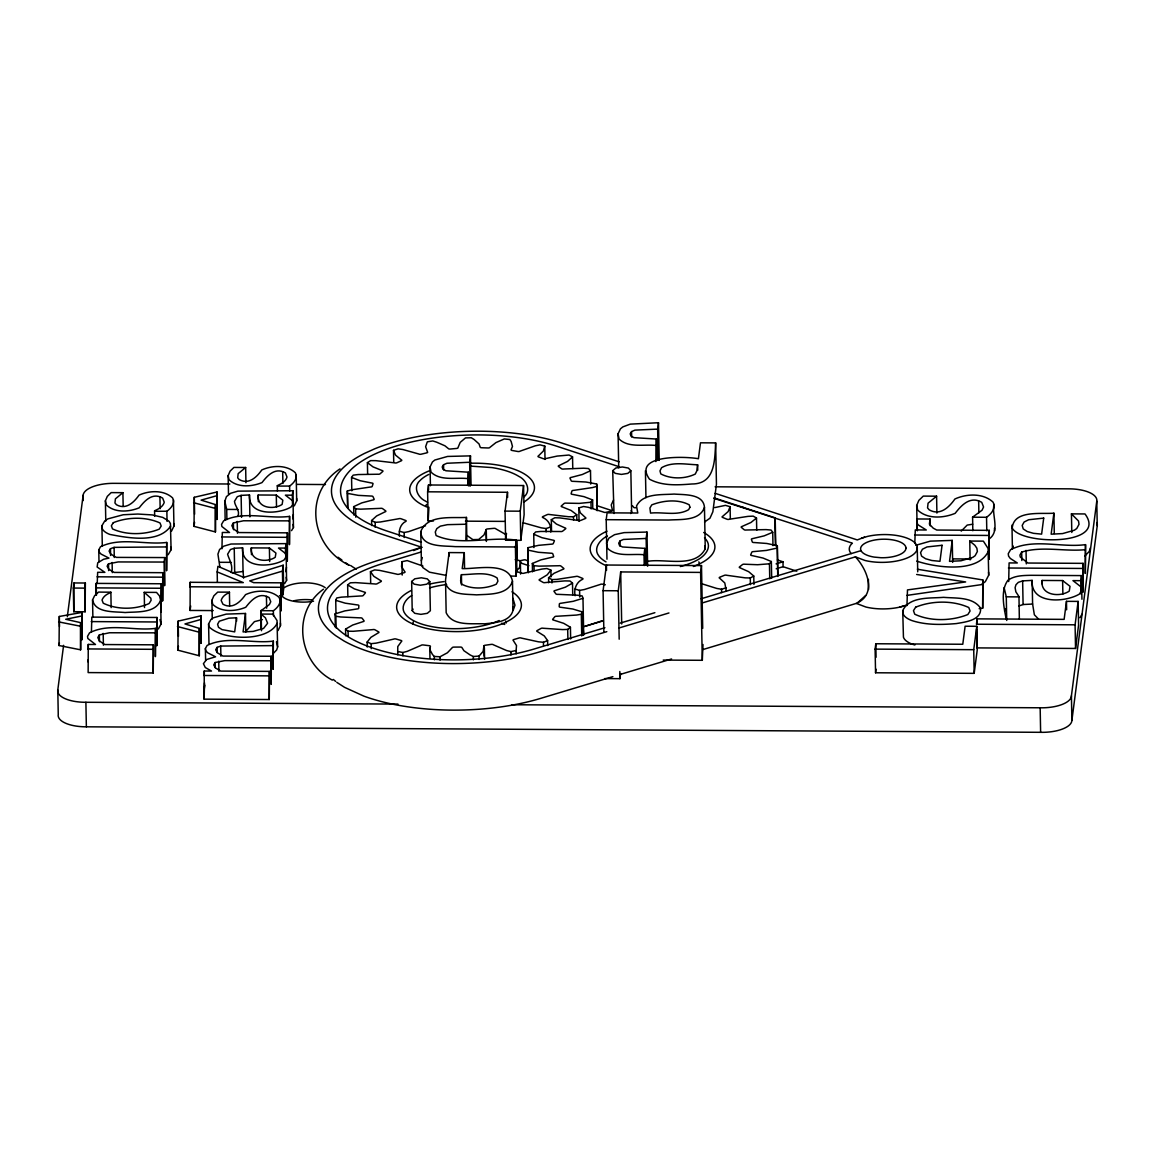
<?xml version="1.0" encoding="UTF-8"?>
<svg xmlns="http://www.w3.org/2000/svg" width="1155" height="1155" viewBox="0 0 1155 1155"><rect width="100%" height="100%" fill="white"/><g stroke="black" fill="none" stroke-linecap="round" stroke-linejoin="round"><path stroke-width="1.5" d="M528.182 571.783L527.878 547.701L538.62 545.333L551.282 544.178A1.776 0.722 -1.1 0 0 553.274 543.529L554.357 541.016A1.776 0.722 -1.1 0 0 553.028 540.165L541.94 537.681L533.726 534.216L535.617 531.95L540.641 531.444L560.262 531.517A1.776 0.722 -1.1 0 0 562.629 531.141L565.546 528.86A1.776 0.722 -1.1 0 0 564.925 527.878L556.407 524.067L551.31 519.707L554.804 517.758L559.901 517.902L578.265 520.457A1.776 0.722 -1.1 0 0 580.777 520.385L585.239 518.566A1.776 0.722 -1.1 0 0 585.412 517.541L580.286 512.791L578.799 507.94L583.549 506.511L588.242 507.29L603.545 512.084A1.776 0.722 -1.1 0 0 605.956 512.329L611.515 511.131A1.776 0.722 -1.1 0 0 612.468 510.164L611.24 504.952L613.507 500.101M777.734 576.432L777.301 545.68L766.776 543.471L754.215 542.532A1.776 0.722 -1.1 0 1 752.28 541.897L751.429 539.414A1.776 0.722 -1.1 0 1 752.858 538.548L764.177 535.862L772.724 532.282L771.049 530.044L766.068 529.611L746.419 530.001A1.776 0.722 -1.1 0 1 744.08 529.654L741.394 527.431A1.776 0.722 -1.1 0 1 742.102 526.435L750.981 522.479L756.496 518.032L753.19 516.141L748.065 516.372L729.44 519.23A1.776 0.722 -1.1 0 1 726.928 519.201L722.64 517.44A1.776 0.722 -1.1 0 1 722.568 516.415L728.155 511.593L730.09 506.713L725.47 505.356L714.584 507.623M505.789 534.52L495.87 528.86A1.776 0.722 -1.1 0 0 493.734 528.355L487.655 528.918A1.776 0.722 -1.1 0 0 486.14 529.77L483.959 534.982L478.661 539.472L472.886 539.63L466.952 535.458M81.471 616.048L65.705 619.268L80.605 622.646L80.605 649.817L59.049 645.53L59.309 616.467L81.933 612.439L81.918 639.697L81.933 612.439M59.049 645.53L59.41 642.83M715.104 486.804L1068.664 488.839A29.294 11.969 -1.1 0 1 1096.774 501.155L1097.25 525.684L1071.898 720.345A28.471 11.622 -1.1 0 1 1040.626 732.313L86.365 726.813A29.019 11.853 -1.1 0 1 58.255 714.483L57.793 689.954L63.597 645.313M67.322 616.741L83.131 495.307A29.207 11.925 -1.1 0 1 114.403 483.339L229.859 484.003M73.328 588.054L73.992 582.957L85.355 583.015L85.152 611.775L73.776 611.717L73.328 588.054L84.69 588.126L85.355 583.015M73.776 611.717L73.992 582.957M80.605 649.817L80.605 622.646M154.943 632.839L109.48 632.767L99.344 634.918L97.8 637.574L99.532 641.039L104.759 644.548L153.37 644.822L153.24 672.961L88.141 672.585L88.271 644.447L95.49 644.49L87.823 638.47L87.52 636.347L89.556 632.853C109.552 622.487 134.182 631.28 155.521 628.363L155.391 656.502L155.521 628.363M91.433 631.727L91.823 617.102L156.936 617.477L156.806 645.616L156.936 617.477M95.764 594.637L96.212 583.39L161.325 583.766L161.195 611.905L161.325 583.766M97.208 583.564L97.655 572.317L104.888 572.36L97.136 567.004L97.742 562.788L103.647 559.251L108.96 558.11L101.077 554.097L99.2 552.076L98.767 549.881L100.485 546.763C120.669 536.858 145.227 545.16 166.71 542.446L166.58 570.584L166.71 542.446M122.906 492.68L115.413 498.83L114.951 503.002L116.438 504.721C125.982 510.178 133.937 502.382 139.048 495.134C149.298 490.456 163.822 489.778 172.571 497.892C175.589 503.031 170.926 508.417 166.869 511.246C142.238 511.275 161.642 512.098 164.241 502.194L162.624 498.079C152.576 492.174 144.794 500.577 139.25 507.781C129.057 512.011 114.807 513.094 106.246 504.879L105.394 500.808L107.314 496.361L111.183 492.608L122.906 492.68L123.166 506.193M92.876 616.813L92.544 599.921L94.623 595.691L98.594 592.067C121.881 592.544 105.581 590.537 102.044 600.037L103.243 603.199C117.002 609.84 135.149 609.811 149.096 603.545L151.117 600.326L150.843 598.189L144.231 592.342L156.531 592.414L159.506 595.908L160.632 600.311L161.079 623.96L158.365 628.984M153.24 672.961L153.37 644.822M162.768 572.692L162.638 600.831L162.768 572.692L114.157 572.418L108.902 569.285L107.083 566.21L108.512 563.842L118.171 561.936L164.154 562.052L164.732 557.576L116.294 557.389L110.736 554.068L109.061 551.094L110.476 548.712L114.085 547.369L166.118 546.936M200.465 619.6L184.973 623.931L199.324 628.407L199.295 655.766L177.913 650.193L178.159 621.13L200.956 615.817L200.927 643.263L200.956 615.817M216.591 495.784L201.1 500.115L215.451 504.591L215.422 531.935L194.04 526.377L194.285 497.3L217.082 491.987L217.039 519.432L217.082 491.987M177.913 650.193L178.433 646.136M194.04 526.377L194.56 522.305M213.213 610.576L190.084 610.446L190.214 582.293L243.315 582.611L217.183 571.898L217.905 566.325L243.705 577.428L283.206 565.214L283.668 588.877L282.888 594.767L279.452 595.792M190.084 610.446L190.676 605.956M199.295 655.766L199.324 628.407M215.422 531.935L215.451 504.591M272.739 645.616L220.706 646.064L217.097 647.392L215.667 649.774L217.357 652.763L222.901 656.069L271.353 656.257L270.775 660.747L224.792 660.617L215.119 662.522L213.704 664.905L215.523 667.965L220.764 671.098L269.389 671.387L269.259 699.526L204.146 699.15L204.276 671.012L211.509 671.055L205.287 667.518L203.424 663.692L206.586 659.519L215.581 656.791L207.698 652.792L205.821 650.756L205.388 648.576L207.106 645.457C227.275 635.539 251.848 643.84 273.316 641.126L273.186 669.265L273.316 641.126M221.962 548.784L222.309 532.469L229.542 532.513L221.861 526.492L221.558 524.37L223.594 520.862C243.59 510.51 268.234 519.302 289.573 516.372L289.443 544.525L289.573 516.372M204.146 699.15L204.507 682.836M231.159 572.49C233.252 565.344 229.397 560.348 227.593 554.227L230.408 549.578L234.234 548.264L242.593 547.831C241.063 569.213 271.728 567.365 284.188 559.872L286.122 556.753L285.704 553.635L278.499 548.048L285.444 548.091L286.021 543.63L231.014 544.019L223.796 546.156L219.566 549.52L217.92 554.14L219.926 567.365M237.973 516.227C240.168 510.207 235.014 506.699 234.479 501.328L237.295 496.693L241.121 495.38L249.48 494.946C247.95 516.314 278.615 514.48 291.089 506.973L293.009 503.869L292.59 500.75L285.386 495.149L292.331 495.192L292.908 490.731L237.901 491.135L230.682 493.257L226.452 496.621L224.806 501.256L225.167 519.837M212.26 618.892L211.899 600.311L213.834 595.85L217.703 592.111C240.356 592.313 223.868 590.768 221.168 600.456L222.944 604.209C232.487 609.681 240.442 601.885 245.553 594.637C255.804 589.96 270.328 589.281 279.077 597.395C282.094 602.535 277.431 607.905 273.374 610.735L261.073 610.663L261.218 629.258M245.654 467.486L238.161 473.637L237.699 477.824L239.186 479.527C248.729 484.999 256.684 477.203 261.795 469.955C272.046 465.277 286.555 464.599 295.305 472.713C298.337 477.852 293.673 483.223 289.602 486.053C264.986 486.096 284.39 486.905 286.989 477.015L285.372 472.9C275.323 466.995 267.541 475.398 261.997 482.588C251.804 486.818 237.54 487.915 228.993 479.7L228.141 475.629L230.062 471.168L233.931 467.429L245.654 467.486L245.943 482.689M236.515 617.781L234.682 631.886L222.034 629.619L218.512 627.309L217.588 624.263L219.277 621.231L228.834 618.17L236.515 617.781L236.587 621.159M208.983 644.23L208.593 623.945L210.917 619.571L213.386 617.795L226.236 614.114L245.481 613.464L243.084 631.929L253.176 631.41L263.542 628.436L267.599 623.267L265.39 617.781L260.929 614.056L272.869 614.128L277.041 620.582L277.619 646.93L276.68 649.933L272.667 654.091M261.073 610.663L269.389 604.541L270.761 601.697L269.129 597.583C259.081 591.678 251.299 600.08 245.755 607.27C235.562 611.5 221.312 612.598 212.765 604.383L211.899 600.311M269.259 699.526L269.389 671.387M280.91 582.827L280.781 610.966L280.91 582.827L253.696 582.669L249.725 580.878L282.441 571.104L283.206 565.214M287.422 532.845L287.292 560.984L287.422 532.845L238.811 532.556L233.584 529.062L231.837 525.597L233.382 522.926L243.517 520.775L288.981 520.862M285.891 571.739L286.469 567.278M292.778 518.84L293.356 514.379M427.61 491.813L428.491 484.985L523.562 485.533L524.125 514.668L520.79 540.323L505.616 540.237L505.053 511.102L507.507 492.275L427.61 491.813L428.173 520.948L433.486 520.977M428.173 520.948L428.924 507.262M449.107 552.581L445.527 580.099L446.162 612.699C452.5 626.559 472.092 623.195 484.609 623.83C494.643 622.689 509.904 622.198 513.037 610.316L512.488 581.182C508.373 561.157 476.322 569.198 462.202 568.606L464.281 552.668L449.107 552.581L449.18 556.003M467.66 485.432L468.353 472.193L445.946 470.778L442.971 469.175L442.192 466.967L443.549 464.743L446.927 463.256L469.652 462.26L470.475 455.879L447.577 456.442L434.843 460.036L432.432 461.957L430.064 466.909L430.425 485.75M465.855 539.674L466.447 517.411C451.562 518.306 427.451 514.264 420.767 531.589L421.445 564.448L422.846 567.596L429.487 572.187L445.902 575.334M461.423 574.67L460.628 580.748L461.321 583.925C471.471 589.642 485.822 588.949 496.318 584.17L497.906 581.167L497.126 577.976C486.746 571.234 473.117 574.627 461.423 574.67L461.61 584.95M505.616 540.237L506.511 533.393M510.654 576.085L515.982 576.114L515.419 546.979L516.299 540.15C490.355 536.137 460.556 546.416 436.099 535.559L435.276 532.022L436.792 528.629L440.344 526.146L447.476 524.659L465.552 524.24M520.79 540.323L520.226 511.189L523.562 485.533M515.982 576.114L516.863 569.285L516.299 540.15M606.967 559.222L606.202 519.678L607.097 512.849L637.791 513.022L636.521 506.006C643.032 492.94 661.757 495.004 674.072 494.066C684.15 494.889 703.482 493.531 704.463 507.392L705.257 548.74C695.368 568.534 665.266 558.399 648.143 561.258M603.877 631.944L603.083 590.681L606.418 565.026L701.489 565.575L702.702 628.363M619.181 639.206L618.243 590.768L620.697 571.942L700.609 572.404L701.489 565.575M604.772 678.577L619.932 678.664L620.61 673.538M655.838 461.581L656.372 439.044L633.965 437.644L630.991 436.041L630.211 433.832L631.568 431.595L634.947 430.122L657.657 429.111L658.494 422.73L630.284 424.13L622.863 426.888L620.452 428.808L618.069 433.76L618.734 467.847M644.014 554.761L644.851 548.38L622.444 546.965L619.47 545.362L618.69 543.153L620.047 540.93L623.426 539.443L646.15 538.447L646.973 532.065L624.075 532.628L614.576 534.664L608.93 538.129L606.563 543.081L607.544 548.351C616.958 557.446 632.146 553.476 644.014 554.761L644.23 565.546M697.62 464.801L696.826 470.894L695.267 474.055C685.002 479.08 670.94 479.282 660.79 473.897L659.981 470.879L661.584 467.703C672.369 461.394 685.767 464.44 697.62 464.801L697.721 470.201M715.652 442.899C714.656 460.614 715.147 484.075 691.859 483.988C677.768 485.086 662.335 486.125 649.5 479.195C631.626 453.944 687.239 456.47 698.414 458.752L700.479 442.813L715.652 442.899L716.447 484.248L712.866 511.766L709.979 518.191L704.55 522.031M663.23 660.082L702.298 660.299L703.005 644.504M875.115 649.124L875.808 643.754L962.779 644.259L965.118 626.227L976.784 626.299L977.231 649.947L974.185 673.351L875.562 672.773L875.115 649.124L973.737 649.688L976.784 626.299M875.562 672.773L876.024 669.193M906.949 605.567L907.483 589.916L965.652 581.947L916.637 574.468M914.789 543.471L915.294 529.914L926.281 529.986L918.413 525.063L916.81 523.013L917.113 518.97L930.093 519.043L930.223 525.799M930.093 519.043L929.385 524.11L933.211 528.153L936.748 530.044L989.272 530.347L989.07 559.092L989.272 530.347M936.59 496.188L928.071 503.176L927.552 507.926L929.241 509.875C940.083 516.083 949.121 507.218 954.925 498.989C966.576 493.661 983.078 492.896 993.026 502.107C996.447 507.955 991.149 514.076 986.543 517.281L972.553 517.195L982.024 510.236L983.569 507.002L981.721 502.324C970.301 495.625 961.451 505.168 955.156 513.34C943.577 518.147 927.378 519.389 917.662 510.048L916.695 505.428L918.875 500.36L923.278 496.101L936.59 496.188L936.907 513.08M915.771 545.304L930.367 541.132L952.24 540.396L949.511 561.373L960.989 560.781L972.77 557.389L975.123 555.699L977.375 551.527L976.87 548.221L974.863 545.29L969.781 541.06L983.367 541.132L988.103 548.481L988.694 575.19L985.359 581.6L981.909 584.185M977.159 618.863L976.451 624.234L1075.088 624.812L1078.135 601.409L1066.469 601.336L1064.13 619.369L977.159 618.863L977.26 623.945M979.166 608.685L982.674 608.165L982.818 579.94L917.388 569.242M982.674 608.165L982.818 579.94M1008.69 581.528L1009.095 562.918L1017.31 562.961L1010.279 558.428L1008.589 556.133L1008.243 553.721L1010.553 549.737C1033.277 537.97 1061.286 547.961 1085.527 544.64L1085.31 573.385L1085.527 544.64M1019.345 618.849L1018.97 596.586L1015.851 591.793L1015.101 587.65L1015.967 584.748L1018.306 582.365L1022.637 580.878L1032.151 580.388C1030.404 604.671 1065.257 602.578 1079.42 594.06L1081.6 590.523L1081.138 586.985L1072.952 580.619L1080.835 580.676L1081.484 575.594L1030.881 575.306C1023.085 575.479 1014.523 575.537 1007.911 580.272C1000.187 590.797 1003.926 606.981 1006.178 619.123M1053.894 513.195L1051.151 534.188L1062.629 533.581L1074.41 530.203L1076.763 528.499L1079.015 524.327L1078.525 521.035L1071.436 513.874L1085.007 513.946C1108.468 545.882 1021.323 545.276 1012.242 528.095C1013.599 509.831 1041.002 514.249 1053.894 513.195L1054.284 533.48M1083.087 563.351L1082.87 592.096L1083.087 563.351L1027.849 563.034L1020.298 557.042L1019.923 555.107L1021.684 552.09C1041.882 545.882 1064.058 551.657 1084.863 549.737M976.553 629.302L976.913 647.897L1075.536 648.46L1078.582 625.072L1078.135 601.409M1071.898 720.345L1071.421 695.801L1096.774 501.155M399.486 536.281C398.547 530.694 400.337 524.067 405.752 521.439A1.776 0.722 -1.1 0 0 405.564 520.429L401.059 518.768A1.776 0.722 -1.1 0 0 398.547 518.783L380.255 522.002L375.158 522.334L371.607 520.515L376.602 515.967L385.019 511.853A1.776 0.722 -1.1 0 0 385.611 510.842L382.637 508.676A1.776 0.722 -1.1 0 0 380.255 508.373L360.649 509.167L355.625 508.835L353.661 506.641L361.789 502.887L372.805 500A1.776 0.722 -1.1 0 0 374.119 499.104L372.978 496.636A1.776 0.722 -1.1 0 0 370.972 496.044L358.281 495.365L347.482 493.373L347.309 491.005L351.64 489.807L370.307 487.035A1.776 0.722 -1.1 0 0 372.228 486.327L373.007 483.815A1.776 0.722 -1.1 0 0 371.578 482.992L360.172 480.725L351.553 477.448L353.17 475.153L358.137 474.546L377.786 474.229A1.776 0.722 -1.1 0 0 380.111 473.795L382.753 471.471A1.776 0.722 -1.1 0 0 382.016 470.504L373.036 466.88L367.406 462.621L370.668 460.614L375.794 460.657L394.476 462.837A1.776 0.722 -1.1 0 0 396.988 462.722L401.233 460.816A1.776 0.722 -1.1 0 0 401.276 459.791L395.573 455.157L393.509 450.349L398.1 448.833L402.878 449.526L418.774 453.987A1.776 0.722 -1.1 0 0 421.214 454.189L426.643 452.89A1.776 0.722 -1.1 0 0 427.466 451.894L425.618 446.725L427.307 441.831L432.764 440.95L436.734 442.221L444.935 445.801L448.284 448.515A1.776 0.722 -1.1 0 0 450.436 449.021L456.499 448.458A1.776 0.722 -1.1 0 0 458.015 447.62L460.195 442.394L465.494 437.904L471.283 437.745L474.055 439.463L479.051 443.953L480.119 446.999A1.776 0.722 -1.1 0 0 481.765 447.75L487.886 447.967A1.776 0.722 -1.1 0 0 489.951 447.346L495.943 442.596L504.316 438.943L509.875 439.521L511.174 441.528L512.474 446.48L511.174 449.54A1.776 0.722 -1.1 0 0 512.141 450.479L517.729 451.475A1.776 0.722 -1.1 0 0 520.14 451.129L535.314 445.801L539.977 444.848L544.77 446.104L545.016 459.459M544.77 446.104L543.399 450.999L538.403 455.936A1.776 0.722 -1.1 0 0 538.605 456.947L543.095 458.607A1.776 0.722 -1.1 0 0 545.622 458.593L557.158 456.081L569.011 455.041L572.548 456.86L572.765 468.555M515.245 559.699L520.342 560.738L520.602 562.832L519.389 567.827L516.588 570.743A1.776 0.722 -1.1 0 0 517.065 571.754L521.988 573.198A1.776 0.722 -1.1 0 0 524.5 573.053L541.897 569.069L546.907 568.52L550.921 570.151L547.152 574.887L539.833 579.319A1.776 0.722 -1.1 0 0 539.5 580.344L543.038 582.365A1.776 0.722 -1.1 0 0 545.492 582.553L564.867 580.907L569.978 581.008L572.505 583.102L565.387 587.173L555.151 590.523A1.776 0.722 -1.1 0 0 554.082 591.476L555.873 593.858A1.776 0.722 -1.1 0 0 558.038 594.349L577.471 595.215L582.192 595.966L582.986 598.29L573.227 601.307L561.07 603.242A1.776 0.722 -1.1 0 0 559.352 604.022L559.222 606.548A1.776 0.722 -1.1 0 0 560.882 607.299L572.866 609.032L582.337 611.905L581.326 614.243L576.533 615.066L556.999 616.25A1.776 0.722 -1.1 0 0 554.79 616.784L552.769 619.196A1.776 0.722 -1.1 0 0 553.765 620.134L563.683 623.325L570.426 627.281L567.697 629.403L562.572 629.591L543.341 628.262A1.776 0.722 -1.1 0 0 540.872 628.493L537.147 630.572A1.776 0.722 -1.1 0 0 537.364 631.583L544.279 635.914L547.614 640.577L543.442 642.281L538.475 641.819L521.439 638.109A1.776 0.722 -1.1 0 0 518.942 638.008L513.86 639.538A1.776 0.722 -1.1 0 0 513.311 640.549L516.516 645.587L516.112 650.51L510.914 651.622L506.612 650.539L493.416 644.808A1.776 0.722 -1.1 0 0 491.135 644.403L485.216 645.241A1.776 0.722 -1.1 0 0 483.931 646.136L483.137 651.406L479.036 656.083L473.305 656.502L470.085 654.928L463.906 650.698L462.029 647.738A1.776 0.722 -1.1 0 0 460.195 647.06L454.016 647.103A1.776 0.722 -1.1 0 0 452.125 647.811L447.389 652.777L440.012 656.776L434.309 656.444L432.475 654.524L429.877 649.673L430.353 646.583A1.776 0.722 -1.1 0 0 429.14 645.688L423.293 644.966A1.776 0.722 -1.1 0 0 420.983 645.4L407.239 651.348L402.835 652.503L397.724 651.463L397.782 646.555L401.478 641.458A1.776 0.722 -1.1 0 0 401.016 640.462L396.078 639.018A1.776 0.722 -1.1 0 0 393.581 639.148L376.169 643.133L371.159 643.682L367.146 642.05L370.914 637.329L378.248 632.882A1.776 0.722 -1.1 0 0 378.566 631.857L375.029 629.836A1.776 0.722 -1.1 0 0 372.574 629.648L353.199 631.294L348.088 631.193L345.562 629.114L352.679 625.028L362.915 621.679A1.776 0.722 -1.1 0 0 363.998 620.74L362.194 618.344A1.776 0.722 -1.1 0 0 360.028 617.853L340.61 616.987L335.874 616.25L335.08 613.911L344.854 610.894L356.996 608.959A1.776 0.722 -1.1 0 0 358.729 608.18L358.844 605.653A1.776 0.722 -1.1 0 0 357.184 604.902L345.215 603.17L335.73 600.297L336.74 597.958L341.534 597.135L361.067 595.951A1.776 0.722 -1.1 0 0 363.276 595.417L365.298 593.006A1.776 0.722 -1.1 0 0 364.316 592.082L354.383 588.891L347.641 584.921L350.369 582.799L355.495 582.611L374.725 583.939A1.776 0.722 -1.1 0 0 377.194 583.708L380.933 581.644A1.776 0.722 -1.1 0 0 380.702 580.619L373.787 576.287L370.466 571.624L374.639 569.92L379.591 570.382L396.641 574.107A1.776 0.722 -1.1 0 0 399.139 574.194L404.207 572.663A1.776 0.722 -1.1 0 0 404.77 571.653L401.55 566.614L401.954 561.705L407.166 560.579L422.932 566.051M575.118 595.72C573.689 589.339 576.331 582.048 582.495 579.334A1.776 0.722 -1.1 0 0 582.423 578.309L578.135 576.547A1.776 0.722 -1.1 0 0 575.623 576.518L557.013 579.377L551.888 579.608L548.582 577.717L554.082 573.27L562.976 569.314A1.776 0.722 -1.1 0 0 563.683 568.318L560.984 566.094A1.776 0.722 -1.1 0 0 558.645 565.748L539.01 566.138L534.029 565.705L532.34 563.481L540.887 559.886L552.22 557.201A1.776 0.722 -1.1 0 0 553.635 556.335L552.797 553.851A1.776 0.722 -1.1 0 0 550.863 553.216L538.288 552.278L527.763 550.069M173.438 499.927L173.943 526.074L171.546 531.069M296.185 474.748L296.691 500.895L294.294 505.876M279.943 599.431L280.463 625.577L278.052 630.558M994.007 504.432C991.567 515.173 1000.23 530.881 989.402 538.764M421.315 560.724L422.282 557.533M512.488 581.182C507.839 595.374 488.666 594.031 476.582 594.868C466.187 594.002 450.161 595.417 445.599 583.564M704.463 507.392C699.584 521.237 680.613 519.201 668.817 520.039L606.202 519.678M277.171 623.267C267.801 642.296 221.948 640.462 208.838 626.573L208.593 623.945M988.247 551.527C977.419 573.472 935.94 567.596 916.752 561.099M1090.349 547.99L1089.281 551.411L1084.704 556.133M1013.267 546.113L1012.415 548.769L1011.968 525.106M160.632 600.311C155.261 613.536 136.81 611.587 125.087 612.54C114.576 611.385 95.331 613.377 92.544 599.921M701.764 603.098L855.407 556.854C867.275 569.559 877.295 594.204 856.303 603.401L702.659 649.63M102.304 545.997L101.914 525.713L104.802 520.876L107.877 518.869L123.21 514.755L137.864 514.033L152.316 514.928L162.826 517.426L169.034 521.252L170.42 523.547L171.099 549.766L168.139 554.718M170.637 526.117C158.596 543.702 128.032 537.941 109.826 534.419A25.988 10.612 -1.1 0 1 102.145 528.268L101.914 525.713M902.719 610.62C909.505 596.153 930.165 598.492 943.563 597.337C955.835 598.42 972.712 596.659 980.566 608.151C981.663 620.336 965.089 622.054 956.297 623.585C941.455 624.812 926.021 625.23 911.714 620.509A29.539 12.055 -1.1 0 1 902.993 613.522L902.719 610.62L903.441 637.185A29.539 12.055 -1.1 0 0 912.176 644.158L914.89 644.995M1004.561 611.212L1005.5 608.584M204.825 685.132L204.204 689.347M513.311 609.927L514.971 605.206L512.892 598.276M411.656 581.485L414.818 578.799L421.301 577.789L427.321 578.872L429.79 581.6L430.353 610.735L427.307 613.334L420.896 614.359L414.717 613.305L412.205 610.62L411.656 581.485L414.154 584.17L420.333 585.224L426.744 584.199L429.79 581.6M412.205 610.62L413.115 609.118M614.012 513.527L612.699 470.677L615.875 467.992L622.357 466.981L628.378 468.064L630.847 470.778L631.641 512.141L630.774 513.571M630.847 470.778L627.8 473.391L621.39 474.402L615.211 473.348L612.699 470.677M291.536 530.636L293.457 527.517L292.908 490.731M284.65 583.52L286.57 580.416L286.021 543.63M1079.867 617.723L1082.062 614.171M961.22 531.127L967.183 525.092L972.683 524.226M591.115 508.907L590.985 502.223L592.616 499.927L583.982 496.65L572.591 494.383A1.776 0.722 -1.1 0 1 571.148 493.56L571.927 491.048A1.776 0.722 -1.1 0 1 573.847 490.341L592.529 487.569L596.846 486.371L596.673 484.003L585.874 482.01L573.183 481.332A1.776 0.722 -1.1 0 1 571.176 480.74L570.036 478.271A1.776 0.722 -1.1 0 1 571.35 477.376L582.365 474.488L590.494 470.735L588.545 468.54L583.506 468.208L563.9 469.002A1.776 0.722 -1.1 0 1 561.518 468.699L558.544 466.533A1.776 0.722 -1.1 0 1 559.135 465.523L567.567 461.408L572.548 456.86M524.168 496.794C531.444 490.413 526.391 479.859 518.84 476.38A58.919 24.053 -1.1 0 0 492.03 467.587L470.576 466.115M769.75 578.828L769.461 563.799L771.352 561.532L763.137 558.082L752.049 555.584A1.776 0.722 -1.1 0 1 750.707 554.732L751.79 552.234A1.776 0.722 -1.1 0 1 753.782 551.57L766.458 550.415L777.185 548.048M865.615 595.561L857.847 602.506M323.443 589.194C291.233 612.525 298.394 662.32 332.351 680.136M340.003 468.872C302.769 493.56 310.565 546.575 349.258 565.344L345.59 562.716M246.217 630.933L254.418 621.65L262.387 619.614M411.656 595.59C405.535 599.055 400.005 607.386 405.174 613.926A52.437 21.411 -1.1 0 0 424.419 624.898C440.618 629.287 457.727 629.562 474.286 627.295A58.919 24.053 -1.1 0 0 499.177 620.538M550.733 532.036C551.715 526.117 548.452 519.88 542.879 517.599A1.776 0.722 -1.1 0 1 542.937 516.559L547.167 514.654A1.776 0.722 -1.1 0 1 549.679 514.538L568.361 516.718L573.486 516.761L576.749 514.755L571.133 510.496L562.139 506.872A1.776 0.722 -1.1 0 1 561.402 505.904L564.044 503.58A1.776 0.722 -1.1 0 1 566.383 503.147L579.204 503.392L590.985 502.223M607.415 536.007C600.47 539.298 592.905 548.149 598.68 555.699A52.437 21.411 -1.1 0 0 606.014 561.879M726.336 591.143L724.791 582.957L719.666 578.222A1.776 0.722 -1.1 0 1 719.839 577.182L724.286 575.363A1.776 0.722 -1.1 0 1 726.798 575.291L745.163 577.847L750.274 577.991L753.767 576.042L748.671 571.682L740.138 567.87A1.776 0.722 -1.1 0 1 739.532 566.888L742.434 564.622A1.776 0.722 -1.1 0 1 744.816 564.232L757.565 564.723L769.461 563.799M413.606 550.56L421.792 547.282L381.497 534.072A140.636 57.432 -1.1 0 1 364.518 453.41L374.581 448.862A140.636 57.432 -1.1 0 1 562.658 443.303L619.181 461.841M232.141 572.793L243.055 571.494L243.618 578.092M1018.753 606.029L1023.085 604.527L1032.599 604.051L1034.36 614.778L1038.677 619.253M522.941 523.201A1.776 0.722 -1.1 0 1 525.381 523.388L541.276 527.849L546.07 528.542L550.646 527.027M861.471 538.158L867.622 536.382A34.029 13.903 -1.1 0 1 917.272 548.553A34.029 13.903 -1.1 0 1 864.951 560.464L855.407 556.854M864.546 537.162L857.284 539.934L715.104 493.315M421.792 547.282L378.595 560.276A140.636 57.432 -1.1 0 0 335.932 635.827L343.714 640.808A140.636 57.432 -1.1 0 0 539.486 651.925L606.808 631.669M421.315 551.946L383.778 563.236A131.555 53.722 -1.1 0 0 351.149 638.571A131.555 53.722 -1.1 0 0 534.289 648.966L604.917 627.714M776.102 563.871L782.989 561.806L783.09 566.701L796.777 571.191M582.553 627.05L603.17 620.841M776.203 568.78L783.09 566.701M701.533 583.679L716.836 588.458L721.529 589.238L726.278 587.808M620.278 623.094L654.871 612.684M701.114 598.766L861.053 550.632M618.892 628.031L668.962 612.959M612.886 676.642L540.381 698.457A140.636 57.432 -1.1 0 1 363.839 696.119L344.594 687.355L336.827 682.374M619.787 674.563L671.575 658.985M899.832 607.097L905.78 605.408L899.832 607.097A34.029 13.903 -1.1 0 1 865.846 607.01L856.303 603.401M519.577 560.911L523.648 559.944A1.776 0.722 -1.1 0 1 526.088 560.132L528.47 561.301M585.065 626.27L600.845 621.246A1.776 0.722 -1.1 0 1 603.285 620.957M399.385 531.271L404.178 532.527L408.841 531.574L424.015 526.247A1.776 0.722 -1.1 0 1 425.531 525.828M574.988 589.036L579.593 590.393L584.372 589.526L600.138 584.502A1.776 0.722 -1.1 0 1 602.578 584.213L605.307 584.762M906.762 595.417L982.226 584.517M446.639 584.56L443.78 584.906A58.919 24.053 -1.1 0 0 429.53 587.881M655.535 445.426C643.667 444.155 628.464 448.111 619.066 439.016L618.069 433.76M467.515 478.574C455.648 477.289 440.459 481.26 431.046 472.164L430.064 466.909M296.604 484.378L325.465 484.551M258.229 494.99L276.29 495.105L282.831 500.187L282.138 504.389C273.98 510.062 256.439 508.258 258.229 494.99L258.359 501.746M224.806 501.256L226.712 509.398L237.858 509.471M505.053 511.102L520.226 511.189M465.451 521.165L504.518 521.396M914.63 535.01L988.608 535.444M221.731 536.945L286.844 537.32M515.419 546.979L455.113 546.633C443.751 545.564 421.344 547.672 420.767 531.589M251.342 547.889L269.404 547.99L275.944 553.072L275.236 557.273C267.094 562.947 249.552 561.157 251.342 547.889L251.472 554.645M952.976 558.89L971.023 558.991M219.825 562.297L230.957 562.355M1008.431 568.015L1082.423 568.448M1042.084 580.445L1062.614 580.561L1070.035 586.336L1069.241 591.115C1059.987 597.568 1040.049 595.518 1042.084 580.445L1042.142 583.824M97.078 576.807L162.191 577.182M189.637 586.783L280.333 587.303M603.083 590.681L618.243 590.768M95.634 587.881L160.747 588.256M1004.099 587.548L1006.279 596.817L1018.927 596.89M91.245 621.592L156.358 621.968M87.679 648.937L152.792 649.312M203.684 675.487L268.797 675.863M57.793 689.954A29.019 11.853 -1.1 0 0 85.889 702.283L397.97 704.088M511.622 704.738L1040.164 707.784A28.471 11.622 -1.1 0 0 1071.421 695.801M58.602 621.881L80.143 626.154M193.578 502.714L214.96 508.287M177.451 626.544L198.833 632.103M851.235 553.591L850.47 552.682A34.029 13.903 -1.1 0 1 851.437 544.092L852.39 543.182L714.079 498.368M713.992 497.848L774.933 517.787L775.467 545.55M777.387 559.958L782.989 561.806M520.356 562.889L528.918 565.69M421.373 542.301L387.344 531.141A131.555 53.722 -1.1 0 1 371.462 455.691A131.555 53.722 -1.1 0 1 556.811 446.234L619.412 466.822M596.471 505.515L611.818 510.582M740.73 506.597L743.546 507.507M338.011 557.23L341.894 560.016M333.29 679.458L335.643 681.392M632.435 505.76L633.619 507.204A1.776 0.722 -1.1 0 0 635.698 507.752M159.968 619.571L161.079 623.96M276.464 641.862L277.619 646.93M631.135 510.626L631.641 512.141M87.968 659.996L88.271 662.118M293.052 524.399L293.457 527.517M286.166 577.298L286.57 580.416M170.868 547.21L171.099 549.766M988.565 572.129L988.694 575.19M512.907 607.212L513.037 610.316M705.128 545.723L705.257 548.74M994.469 528.08L994.527 530.91M296.633 498.397L296.691 500.895M280.405 623.079L280.463 625.577M173.9 523.59L173.943 526.074M1081.484 575.594L1081.946 599.257M1080.835 580.676L1081.094 594.19M1075.088 624.812L1075.536 648.46M1071.436 513.874L1071.797 532.455M1066.469 601.336L1066.628 609.797M1062.614 580.561L1062.874 594.089M1040.164 707.784L1040.626 732.313M1032.151 580.388L1032.599 604.051M1026.044 550.372L1026.304 563.885M1022.637 580.878L1023.085 604.527M1021.684 552.09L1021.843 560.536M1006.279 596.817L1006.727 620.466M986.543 517.281L986.789 530.795M978.66 500.938L978.877 512.777M972.597 516.935L972.813 530.723M973.737 649.688L974.185 673.351M969.781 541.06L970.099 559.944M952.24 540.396L952.658 562.355M917.113 518.97L917.344 530.795M916.695 505.428L917.142 529.077M917.243 547.095L917.72 571.826M875.808 643.754L876.067 657.267M868.401 579.348L868.589 589.469M777.301 545.68L777.878 575.739M775.193 517.859L775.727 545.622M772.724 532.282L772.984 545.636M771.352 561.532L771.67 578.236M756.496 518.032L756.727 530.275M753.767 576.042L753.926 584.401M750.274 577.991L750.404 584.675M730.09 506.713L730.321 518.407M721.529 589.238L721.586 592.573M700.609 572.404L702.298 660.299M658.494 422.73L659.216 460.412M657.657 429.111L658.249 459.618M656.372 439.044L656.776 460.571M646.973 532.065L647.637 566.224M645.428 470.72L645.948 497.69M646.15 538.447L646.656 565.416M644.851 548.38L645.154 564.564M631.568 431.595L631.669 436.98M620.047 540.93L620.148 546.315M620.697 571.942L621.693 623.974M619.802 671.488L619.932 678.664M606.418 565.026L606.519 570.411M596.846 486.371L597.294 509.745M596.673 484.003L597.193 510.727M592.616 499.927L592.775 508.272M590.494 470.735L590.739 484.089M582.986 598.29L583.694 635.033L582.698 622.689M582.337 611.905L582.799 635.279M581.326 614.243L581.745 635.957M578.799 507.94L579.059 521.309M579.593 590.393L579.723 597.077M576.749 514.755L576.85 519.764M573.486 516.761L573.559 520.096M572.505 583.102L572.736 594.796M570.426 627.281L570.657 638.975M567.697 629.403L567.899 639.422M551.31 519.707L551.527 531.401M551.888 579.608L551.946 582.943M550.921 570.151L551.051 576.836M548.582 577.717L548.668 582.726M546.07 528.542L546.127 531.878M547.614 640.577L547.701 645.587M543.442 642.281L543.5 645.631M533.726 534.216L533.985 547.586M534.029 565.705L534.13 570.729M532.34 563.481L532.513 571.826M527.878 547.701L528.355 572.765M520.342 560.738L520.602 574.093M516.935 540.554L517.325 560.594M516.112 650.51L516.184 653.846M510.914 651.622L510.972 654.957M507.507 492.275L507.608 497.415M486.284 530.362L486.472 540.381M486.14 529.77L486.356 541.45M484.364 647.666L484.58 659.361M483.931 646.136L484.118 656.17M479.036 656.083L479.108 659.433M470.475 455.879L471.038 485.013M469.652 462.26L470.099 486.255M473.305 656.502L473.377 659.837M468.353 472.193L468.612 485.909M466.447 517.411L466.865 539.703M464.281 552.668L464.57 568.087M443.549 464.743L443.65 469.883M440.012 656.776L440.069 660.111M434.309 656.444L434.367 659.794M428.491 484.985L428.592 490.124M429.776 648.114L429.963 658.133M404.178 532.527L404.264 537.537M401.954 561.705L402.214 575.06M402.835 652.503L402.893 655.838M397.724 651.463L397.796 654.813M393.509 450.349L393.74 462.043M375.158 522.334L375.245 527.344M371.607 520.515L371.708 525.525M370.466 571.624L370.683 583.318M371.159 643.682L371.26 648.691M367.406 462.621L367.637 474.315M367.146 642.05L367.247 647.06M355.625 508.835L355.783 517.195M353.661 506.641L353.834 514.986M351.553 477.448L351.799 490.817M347.482 493.373L347.771 508.402M347.309 491.005L347.626 507.709M347.641 584.921L347.872 596.615M348.088 631.193L348.189 636.203M345.562 629.114L345.692 635.784M335.73 600.297L335.99 613.666M335.874 616.25L336.105 627.93M335.08 613.911L335.34 627.281M292.331 495.192L292.489 503.638M289.602 486.053L289.703 491.12M285.444 548.091L285.574 554.848M282.672 471.673L282.903 483.512M282.441 571.104L282.888 594.767M277.344 485.75L277.402 491.048M276.29 495.105L276.521 506.93M273.374 610.735L273.475 615.803M269.404 547.99L269.664 561.503M271.353 656.257L271.223 684.395L270.775 660.747M266.43 596.355L266.661 608.194M261.102 610.432L261.492 630.702M260.886 614.316L261.174 629.533M249.48 494.946L249.899 516.906M245.481 613.464L245.842 632.045M242.593 547.831L243.055 571.494M241.121 495.38L241.539 517.339M237.223 521.425L237.454 533.249M234.234 548.264L234.682 571.927M233.382 522.926L233.512 529.683M228.141 475.629L228.502 494.21M229.412 592.169L229.672 605.682M226.712 509.398L226.914 519.533M220.706 646.064L220.908 656.199M217.183 571.898L217.371 582.033M218.743 661.18L218.93 671.315M217.097 647.392L217.183 652.46M215.119 662.522L215.22 667.59M205.388 648.576L205.619 660.4M204.276 671.012L204.334 674.39M194.285 497.3L194.603 514.192M190.214 582.293L190.286 585.672M178.159 621.13L178.447 636.333M166.869 511.246L167.056 521.381M164.732 557.576L164.602 585.715L164.154 562.052M159.924 496.867L160.155 508.691M154.597 510.929L154.655 516.242M144.231 592.342L144.519 607.544M114.085 547.369L114.287 557.504M112.122 562.499L112.309 572.635M110.476 548.712L110.606 555.468M110.88 592.14L111.14 607.617M108.512 563.842L108.642 570.599M105.394 500.808L105.784 521.093M103.185 633.402L103.401 645.226M98.767 549.881L98.998 561.705M99.344 634.918L99.474 641.675M96.212 583.39L96.442 595.215M88.271 644.447L88.372 649.514M83.131 495.307L83.232 500.563M84.69 588.126L85.152 611.775M85.889 702.283L86.365 726.813M59.309 616.467L59.497 626.602M1096.73 522.522A29.294 11.969 -1.1 0 1 1097.25 525.684M313.554 601.192A23.62 9.644 -1.1 0 1 281.141 594.839M284.448 587.534A23.62 9.644 -1.1 0 1 325.291 587.765M293.861 600.788A23.62 9.644 -1.1 0 1 311.879 599.936M703.698 532.484A62.399 25.482 -1.1 0 1 693.375 566.484M605.379 565.315A62.399 25.482 -1.1 0 1 606.981 531.199M606.115 566.629A46.792 19.101 -1.1 0 1 606.462 564.622M698.833 561.893A46.792 19.101 -1.1 0 1 699.511 563.871M425.776 506.366A58.501 23.894 -1.1 0 1 426.498 504.389M470.229 463.242A62.399 25.482 -1.1 0 1 526.796 475.571A62.399 25.482 -1.1 0 1 523.619 502.223M426.975 507.016A62.399 25.482 -1.1 0 1 428.981 470.951M511.997 591.793A62.399 25.482 -1.1 0 1 497.357 625.591A62.399 25.482 -1.1 0 1 414.082 624.494A62.399 25.482 -1.1 0 1 411.324 590.45M428.895 584.271A62.399 25.482 -1.1 0 1 444.054 581.6M412.725 623.859A46.792 19.101 -1.1 0 1 413.331 621.852M505.731 621.101A46.792 19.101 -1.1 0 1 506.15 623.094M501.573 623.267A62.399 25.482 -1.1 0 1 504.692 624.465M428.693 474.46A52.437 21.411 -1.1 0 0 419.987 480.581C412.71 486.962 417.764 497.516 425.314 500.996A58.919 24.053 -1.1 0 0 427.552 502.295M680.367 566.542A58.919 24.053 -1.1 0 0 696.537 560.42C703.785 557.114 712.462 548.134 706.398 540.049A52.437 21.411 -1.1 0 0 704.507 537.869M356.26 569.126A140.636 57.432 -1.1 0 1 350.586 565.474M905.968 548.091L905.852 549.058A22.696 9.269 -1.1 0 1 880.947 557.721L874.09 557.085A22.696 9.269 -1.1 0 1 864.951 554.227L863.651 553.433A22.696 9.269 -1.1 0 1 861.11 550.776L860.72 549.809A22.696 9.269 -1.1 0 1 861.081 546.907L861.688 545.969A22.696 9.269 -1.1 0 1 864.907 543.326L866.394 542.547A22.696 9.269 -1.1 0 1 890.26 539.544A22.696 9.269 -1.1 0 1 905.838 547.124L905.968 548.091M942.061 545.29L939.968 561.316L931.825 560.507L925.588 558.746L921.589 556.133L920.549 552.653L922.455 549.217L926.989 546.95L942.061 545.29M1043.701 518.104L1041.622 534.13L1033.465 533.321L1027.243 531.545L1023.229 528.932L1022.189 525.467L1024.11 522.017L1028.643 519.75L1043.701 518.104M689.91 507.233L688.669 509.658C677.35 516.242 662.941 511.737 650.539 513.094L649.919 508.027L651.781 504.879C663.201 500.404 678.173 498.931 689.232 504.822L689.91 507.233M113.306 522.695L111.356 525.77L112.497 528.889C126.487 535.386 144.981 534.924 159.217 529.149L161.195 526.059L160.04 522.984C146.035 516.559 127.526 516.891 113.306 522.695M915.655 607.184L913.461 610.677L914.746 614.215C930.641 621.607 951.662 621.072 967.832 614.532L970.085 611.009L968.785 607.516C952.846 600.21 931.825 600.586 915.655 607.184"/></g></svg>
